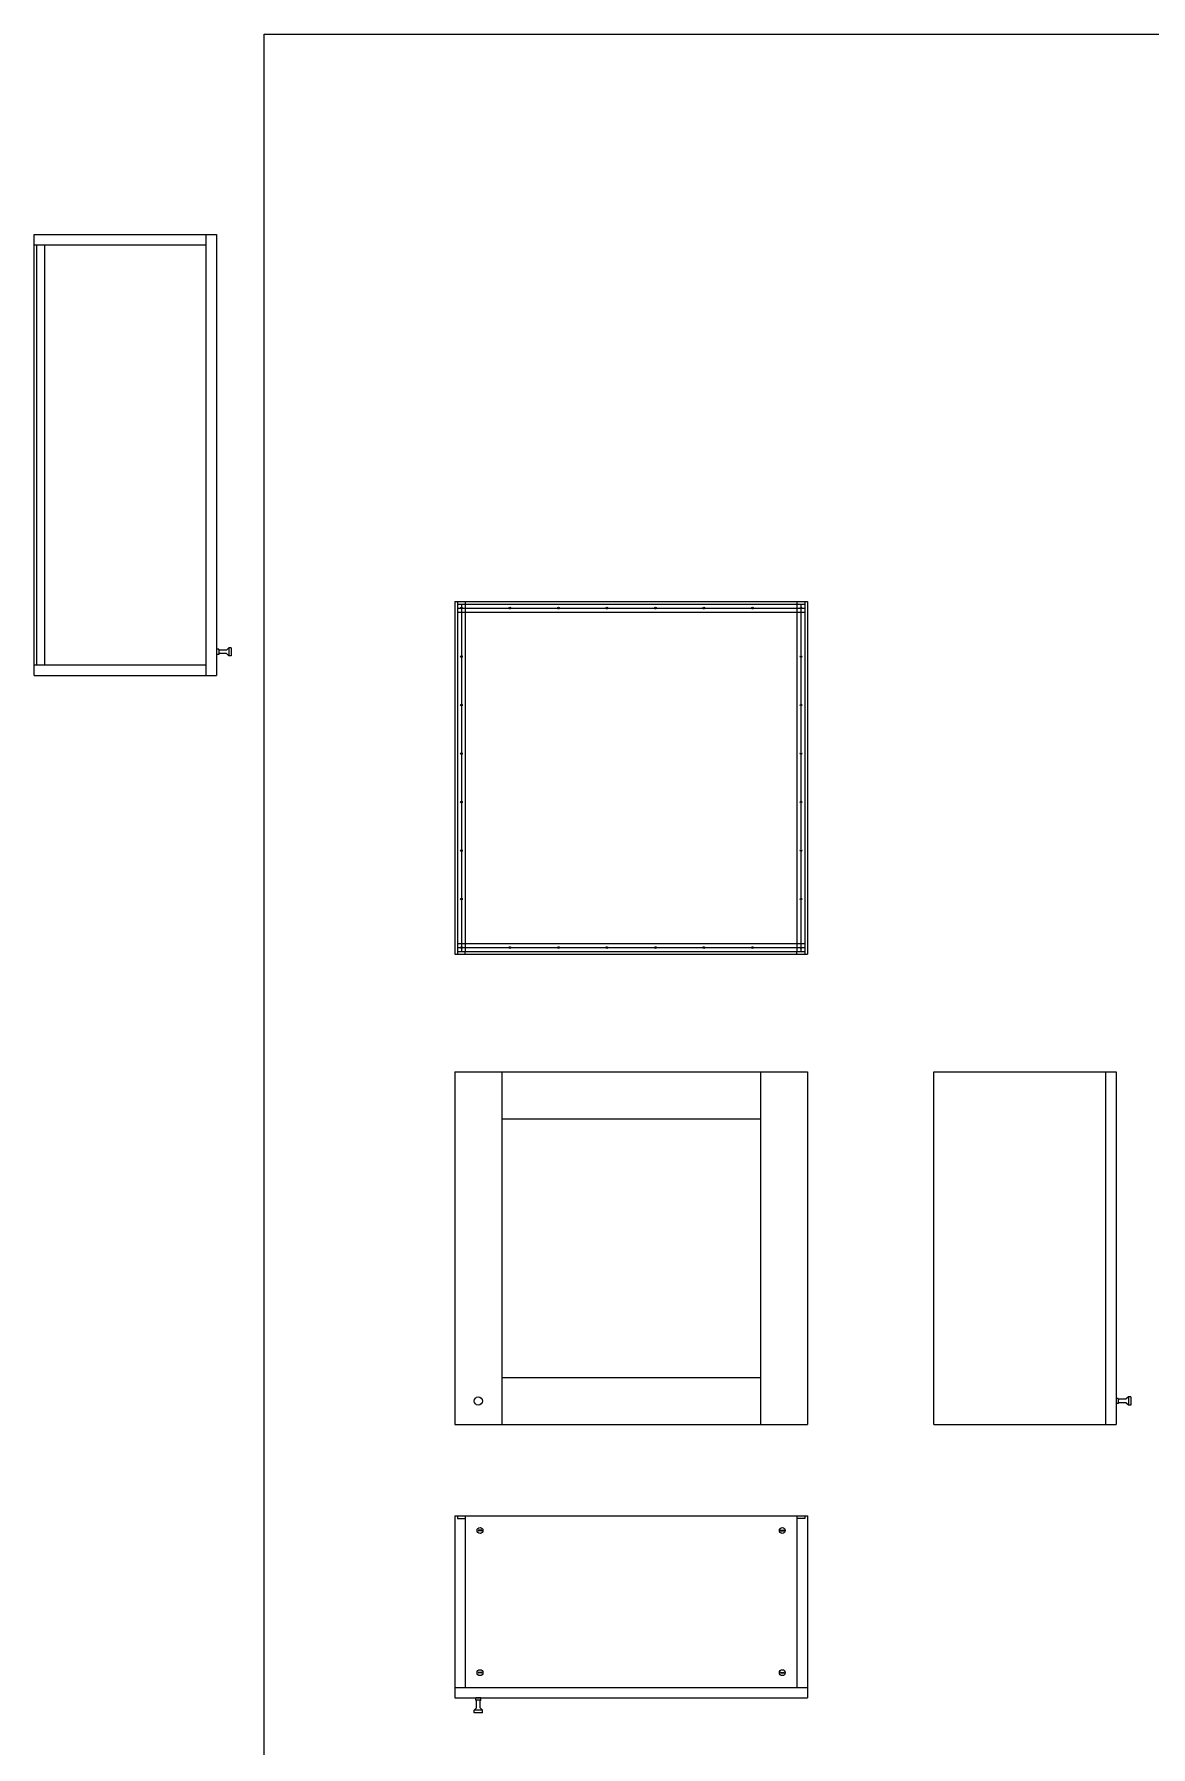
# Model space of a CAD drawing. Header units: metres. Extents: x -11.5 to 7.4, y -3.8 to 5.9.
# Drawn here: x -0.937 to 0.961, y -0.927 to 1.986 of the extents above; entities that cross this region are included whole.
import ezdxf

# ---------------------------------------------------------------- set-up
doc = ezdxf.new("R2010")
doc.units = ezdxf.units.M
doc.header["$MEASUREMENT"] = 0
for name, color, linetype, lineweight in [('A-SECT-PATT_Num_Penna__6_Num_Penna__6_Num_Penna__6_Num_Penna__6_Num_Penna__6_Num_Penna__6_Num_Penna__6_Num_Penna__6_Num_Penna__3_Num_Penna__3', 3, 'Continuous', 18), ('A-SECT-PATT_Num_Penna__6_Num_Penna__6_Num_Penna__6_Num_Penna__6_Num_Penna__6_Num_Penna__6_Num_Penna__6_Num_Penna__6_Num_Penna__5_Num_Penna__5', 5, 'Continuous', 18), ('A-SECT-PATT_Num_Penna__6_Num_Penna__6_Num_Penna__6_Num_Penna__6_Num_Penna__6_Num_Penna__6_Num_Penna__6_Num_Penna__6_Num_Penna__6_Num_Penna__6', 6, 'Continuous', 18), ('PDF10_Solid Fills_Num_Penna__5_Num_Penna__5_Num_Penna__5_Num_Penna__5', 5, 'Continuous', 18), ('PDF10_Solid Fills_Num_Penna__82_Num_Penna__82_Num_Penna__82_Num_Penna__82', 82, 'Continuous', 18), ('PDF16_Geometry_Num_Penna__5_Num_Penna__5_Num_Penna__5_Num_Penna__5_Num_Penna__5_Num_Penna__5_Num_Penna__5_Num_Penna__5_Num_Penna__5_Num_Penna__5', 5, 'Continuous', 18), ('PDF16_Geometry_Num_Penna__6_Num_Penna__6_Num_Penna__3_Num_Penna__3_Num_Penna__3_Num_Penna__3_Num_Penna__3_Num_Penna__3_Num_Penna__3_Num_Penna__3', 3, 'Continuous', 18), ('PDF16_Geometry_Num_Penna__6_Num_Penna__6_Num_Penna__6_Num_Penna__3_Num_Penna__3_Num_Penna__3_Num_Penna__3_Num_Penna__3_Num_Penna__3_Num_Penna__3', 3, 'Continuous', 18), ('PDF16_Geometry_Num_Penna__6_Num_Penna__6_Num_Penna__6_Num_Penna__3_Num_Penna__3_Num_Penna__3_Num_Penna__3_Num_Penna__3_Num_Penna__9_Num_Penna__9', 9, 'Continuous', 18), ('PDF16_Geometry_Num_Penna__6_Num_Penna__6_Num_Penna__6_Num_Penna__6_Num_Penna__6_Num_Penna__6_Num_Penna__6_Num_Penna__6_Num_Penna__6_Num_Penna__6', 6, 'Continuous', 18), ('PDF17_Solid Fills_Num_Penna__5_Num_Penna__5', 5, 'Continuous', 18), ('PDF22_Solid Fills_Num_Penna__7_Num_Penna__82', 82, 'Continuous', 18)]:
    doc.layers.add(name, color=color, linetype=linetype, lineweight=lineweight)
doc.layers.add('PDF16_Geometry_Num_Penna__6_Num_Penna__6_Num_Penna__6_Num_Penna__3_Num_Penna__3_Num_Penna__3_Num_Penna__3_Num_Penna__3_Num_Penna__2_Num_Penna__1', color=7, linetype='Continuous', lineweight=18, true_color=0xc6c8ca)

msp = doc.modelspace()

# ---------------------------------------------------------------- linework, layer by layer
at = {"layer": 'A-SECT-PATT_Num_Penna__6_Num_Penna__6_Num_Penna__6_Num_Penna__6_Num_Penna__6_Num_Penna__6_Num_Penna__6_Num_Penna__6_Num_Penna__3_Num_Penna__3', "color": 3, "linetype": 'Continuous', "lineweight": 18}
for p, q in [((-0.2177, 1.0213), (-0.2042, 1.0213)), ((0.3598, 1.0213), (0.3733, 1.0213)), ((-0.2177, 0.4213), (-0.2042, 0.4213)), ((0.3598, 0.4213), (0.3733, 0.4213))]:
    msp.add_line(p, q, dxfattribs=at)
at = {"layer": 'A-SECT-PATT_Num_Penna__6_Num_Penna__6_Num_Penna__6_Num_Penna__6_Num_Penna__6_Num_Penna__6_Num_Penna__6_Num_Penna__6_Num_Penna__5_Num_Penna__5', "color": 5, "linetype": 'Continuous', "lineweight": 18}
msp.add_circle((-0.1822, -0.3387), 0.007, dxfattribs=at)
at = {"layer": 'A-SECT-PATT_Num_Penna__6_Num_Penna__6_Num_Penna__6_Num_Penna__6_Num_Penna__6_Num_Penna__6_Num_Penna__6_Num_Penna__6_Num_Penna__6_Num_Penna__6', "color": 6, "linetype": 'Continuous', "lineweight": 18}
for p, q in [((-0.2222, 1.0213), (-0.2177, 1.0213)), ((-0.2222, 1.0213), (-0.2222, 0.4213)), ((-0.2177, 1.0213), (-0.2177, 0.4213)), ((-0.2042, 1.0213), (-0.2042, 1.0168)), ((-0.2042, 1.0213), (0.3598, 1.0213)), ((0.3598, 1.0213), (0.3598, 1.0168)), ((0.3733, 1.0213), (0.3733, 0.4213)), ((0.3733, 1.0213), (0.3778, 1.0213)), ((0.3778, 1.0213), (0.3778, 0.4213)), ((-0.2177, 1.0168), (-0.2042, 1.0168)), ((-0.2042, 1.0168), (0.3598, 1.0168)), ((0.3598, 1.0168), (0.3733, 1.0168)), ((0.3733, 1.0168), (0.3734, 1.0168)), ((-0.2222, 0.4213), (0.3598, 0.4213)), ((-0.2177, 0.4258), (-0.2042, 0.4258)), ((-0.2042, 0.4213), (-0.2042, 0.4258)), ((-0.2042, 0.4258), (0.3598, 0.4258)), ((0.3598, 0.4213), (0.3598, 0.4258)), ((0.3598, 0.4258), (0.3733, 0.4258)), ((0.3733, 0.4213), (0.3778, 0.4213)), ((-0.2222, 0.2213), (0.3778, 0.2213)), ((-0.2222, 0.2213), (-0.2222, -0.3787)), ((-0.1422, 0.2213), (-0.1422, -0.3787)), ((0.2978, 0.2213), (0.2978, -0.3787)), ((0.3778, 0.2213), (0.3778, -0.3787)), ((-0.1422, 0.1413), (0.2978, 0.1413)), ((-0.1422, -0.2987), (0.2978, -0.2987)), ((-0.2222, -0.3787), (0.3778, -0.3787))]:
    msp.add_line(p, q, dxfattribs=at)
at = {"layer": 'PDF10_Solid Fills_Num_Penna__5_Num_Penna__5_Num_Penna__5_Num_Penna__5', "color": 5, "linetype": 'Continuous', "lineweight": 18}
for p, q in [((-0.1766, -0.5582), (-0.1817, -0.5582)), ((-0.1766, -0.5592), (-0.1817, -0.5592)), ((0.3323, -0.5582), (0.3374, -0.5582)), ((0.3323, -0.5592), (0.3374, -0.5592)), ((-0.1766, -0.8002), (-0.1817, -0.8002)), ((-0.1766, -0.8012), (-0.1817, -0.8012)), ((0.3323, -0.8002), (0.3374, -0.8002)), ((0.3323, -0.8012), (0.3374, -0.8012))]:
    msp.add_line(p, q, dxfattribs=at)
for centre in [(-0.1792, -0.5587), (0.3348, -0.5587), (-0.1792, -0.8007), (0.3348, -0.8007)]:
    msp.add_circle(centre, 0.005, dxfattribs=at)
for centre, start, end in [((-0.1817, -0.5587), 90, 270), ((-0.1766, -0.5587), 270, 90), ((0.3323, -0.5587), 90, 270), ((0.3374, -0.5587), 270, 90), ((-0.1817, -0.8007), 90, 270), ((-0.1766, -0.8007), 270, 90), ((0.3323, -0.8007), 90, 270), ((0.3374, -0.8007), 270, 90)]:
    msp.add_arc(centre, 0.0005, start, end, dxfattribs=at)
at = {"layer": 'PDF10_Solid Fills_Num_Penna__82_Num_Penna__82_Num_Penna__82_Num_Penna__82', "color": 82, "linetype": 'Continuous', "lineweight": 18}
for p, q in [((-0.1841, -0.5582), (-0.1842, -0.5582)), ((-0.1841, -0.5592), (-0.1842, -0.5592)), ((-0.1742, -0.5582), (-0.1742, -0.5582)), ((-0.1742, -0.5592), (-0.1742, -0.5592)), ((0.3298, -0.5582), (0.3299, -0.5582)), ((0.3298, -0.5592), (0.3299, -0.5592)), ((0.3398, -0.5582), (0.3398, -0.5582)), ((0.3398, -0.5592), (0.3398, -0.5592))]:
    msp.add_line(p, q, dxfattribs=at)
at = {"layer": 'PDF16_Geometry_Num_Penna__5_Num_Penna__5_Num_Penna__5_Num_Penna__5_Num_Penna__5_Num_Penna__5_Num_Penna__5_Num_Penna__5_Num_Penna__5_Num_Penna__5', "color": 5, "linetype": 'Continuous', "lineweight": 18}
for p, q in [((-0.6236, 0.9401), (-0.6272, 0.9401)), ((-0.6272, 0.9401), (-0.6272, 0.9311)), ((-0.6236, 0.9401), (-0.6236, 0.9311)), ((-0.6105, 0.9386), (-0.6221, 0.9386)), ((-0.6105, 0.9326), (-0.6221, 0.9326)), ((-0.6061, 0.9426), (-0.6105, 0.9386)), ((-0.6061, 0.9286), (-0.6105, 0.9326)), ((-0.6022, 0.9426), (-0.6061, 0.9426)), ((-0.6061, 0.9426), (-0.6061, 0.9286)), ((-0.6022, 0.9426), (-0.6022, 0.9286)), ((-0.6236, 0.9311), (-0.6272, 0.9311)), ((-0.6022, 0.9286), (-0.6061, 0.9286)), ((0.9061, -0.3342), (0.9025, -0.3342)), ((0.9025, -0.3342), (0.9025, -0.3431)), ((0.9061, -0.3431), (0.9025, -0.3431)), ((0.9061, -0.3342), (0.9061, -0.3431)), ((0.9192, -0.3357), (0.9076, -0.3357)), ((0.9192, -0.3417), (0.9076, -0.3417)), ((0.9236, -0.3317), (0.9192, -0.3357)), ((0.9236, -0.3457), (0.9192, -0.3417)), ((0.9275, -0.3317), (0.9236, -0.3317)), ((0.9236, -0.3317), (0.9236, -0.3457)), ((0.9275, -0.3457), (0.9236, -0.3457)), ((0.9275, -0.3317), (0.9275, -0.3457)), ((-0.1777, -0.8437), (-0.1866, -0.8437)), ((-0.1866, -0.8473), (-0.1866, -0.8437)), ((-0.1777, -0.8473), (-0.1777, -0.8437)), ((-0.1892, -0.8647), (-0.1852, -0.8604)), ((-0.1752, -0.8647), (-0.1892, -0.8647)), ((-0.1892, -0.8687), (-0.1892, -0.8647)), ((-0.1752, -0.8687), (-0.1892, -0.8687)), ((-0.1777, -0.8473), (-0.1866, -0.8473)), ((-0.1852, -0.8604), (-0.1852, -0.8488)), ((-0.1792, -0.8604), (-0.1792, -0.8488)), ((-0.1752, -0.8647), (-0.1792, -0.8604)), ((-0.1752, -0.8687), (-0.1752, -0.8647))]:
    msp.add_line(p, q, dxfattribs=at)
for centre, start, end in [((-0.6221, 0.9401), 180, 270), ((-0.6221, 0.9311), 90, 180), ((0.9076, -0.3342), 180, 270), ((0.9076, -0.3431), 90, 180), ((-0.1866, -0.8488), 0, 90), ((-0.1777, -0.8488), 90, 180)]:
    msp.add_arc(centre, 0.00148, start, end, dxfattribs=at)
at = {"layer": 'PDF16_Geometry_Num_Penna__6_Num_Penna__6_Num_Penna__3_Num_Penna__3_Num_Penna__3_Num_Penna__3_Num_Penna__3_Num_Penna__3_Num_Penna__3_Num_Penna__3', "color": 3, "linetype": 'Continuous', "lineweight": 18}
for p, q in [((-0.2177, -0.5337), (-0.2042, -0.5337)), ((0.3598, -0.5337), (0.3733, -0.5337))]:
    msp.add_line(p, q, dxfattribs=at)
at = {"layer": 'PDF16_Geometry_Num_Penna__6_Num_Penna__6_Num_Penna__6_Num_Penna__3_Num_Penna__3_Num_Penna__3_Num_Penna__3_Num_Penna__3_Num_Penna__2_Num_Penna__1', "color": 9, "linetype": 'Continuous', "lineweight": 18, "true_color": 0xc6c8ca}
msp.add_line((-0.2109, 1.0168), (-0.2109, 0.4258), dxfattribs=at)
at = {"layer": 'PDF16_Geometry_Num_Penna__6_Num_Penna__6_Num_Penna__6_Num_Penna__3_Num_Penna__3_Num_Penna__3_Num_Penna__3_Num_Penna__3_Num_Penna__3_Num_Penna__3', "color": 3, "linetype": 'Continuous', "lineweight": 18}
for p, q in [((-0.2177, 1.0033), (0.3733, 1.0033)), ((-0.2042, 1.0168), (-0.2042, 0.4258)), ((0.3598, 1.0168), (0.3598, 0.4258)), ((-0.2177, 0.4393), (0.3733, 0.4393))]:
    msp.add_line(p, q, dxfattribs=at)
at = {"layer": 'PDF16_Geometry_Num_Penna__6_Num_Penna__6_Num_Penna__6_Num_Penna__3_Num_Penna__3_Num_Penna__3_Num_Penna__3_Num_Penna__3_Num_Penna__9_Num_Penna__9', "color": 9, "linetype": 'Continuous', "lineweight": 18}
for p, q in [((-0.2177, 1.0101), (0.3733, 1.0101)), ((0.3666, 1.0168), (0.3666, 0.4258)), ((-0.2177, 0.4326), (0.3733, 0.4326))]:
    msp.add_line(p, q, dxfattribs=at)
at = {"layer": 'PDF16_Geometry_Num_Penna__6_Num_Penna__6_Num_Penna__6_Num_Penna__6_Num_Penna__6_Num_Penna__6_Num_Penna__6_Num_Penna__6_Num_Penna__6_Num_Penna__6', "color": 6, "linetype": 'Continuous', "lineweight": 18}
for p, q in [((-0.9372, 0.8956), (-0.9372, 1.6456)), ((-0.9372, 1.6456), (-0.6272, 1.6456)), ((-0.6452, 1.6456), (-0.6452, 0.8956)), ((-0.6272, 1.6456), (-0.6272, 0.8956)), ((-0.9372, 1.6276), (-0.6452, 1.6276)), ((-0.9327, 0.9136), (-0.9327, 1.6276)), ((-0.9192, 0.9136), (-0.9192, 1.6276)), ((-0.9372, 0.9136), (-0.6452, 0.9136)), ((-0.9372, 0.8956), (-0.6272, 0.8956)), ((0.5925, -0.3787), (0.5925, 0.2213)), ((0.5925, 0.2213), (0.9025, 0.2213)), ((0.8845, 0.2213), (0.8845, -0.3787)), ((0.9025, 0.2213), (0.9025, -0.3787)), ((0.5925, -0.3787), (0.9025, -0.3787)), ((-0.2222, -0.5337), (-0.2177, -0.5337)), ((-0.2222, -0.5337), (-0.2222, -0.8437)), ((-0.2177, -0.5337), (-0.2177, -0.5382)), ((-0.2177, -0.5382), (-0.2042, -0.5382)), ((-0.2042, -0.5337), (-0.2042, -0.8257)), ((-0.2042, -0.5337), (0.3598, -0.5337)), ((0.3598, -0.5337), (0.3598, -0.8257)), ((0.3733, -0.5382), (0.3598, -0.5382)), ((0.3733, -0.5337), (0.3733, -0.5382)), ((0.3733, -0.5337), (0.3778, -0.5337)), ((0.3778, -0.5337), (0.3778, -0.8437)), ((-0.2222, -0.8257), (0.3778, -0.8257)), ((-0.2222, -0.8437), (0.3778, -0.8437))]:
    msp.add_line(p, q, dxfattribs=at)
at = {"layer": 'PDF17_Solid Fills_Num_Penna__5_Num_Penna__5', "color": 5, "linetype": 'Continuous', "lineweight": 18}
for centre in [(-0.2109, 1.0101), (-0.1284, 1.0101), (-0.0459, 1.0101), (0.0366, 1.0101), (0.1191, 1.0101), (0.2016, 1.0101), (0.2841, 1.0101), (0.3666, 1.0101), (-0.2109, 0.9276), (0.3666, 0.9276), (-0.2109, 0.8451), (0.3666, 0.8451), (-0.2109, 0.7626), (0.3666, 0.7626), (-0.2109, 0.6801), (0.3666, 0.6801), (-0.2109, 0.5976), (0.3666, 0.5976), (-0.2109, 0.5151), (0.3666, 0.5151), (-0.2109, 0.4326), (-0.1284, 0.4326), (-0.0459, 0.4326), (0.0366, 0.4326), (0.1191, 0.4326), (0.2016, 0.4326), (0.2841, 0.4326), (0.3666, 0.4326)]:
    msp.add_circle(centre, 0.0015, dxfattribs=at)
at = {"layer": 'PDF22_Solid Fills_Num_Penna__7_Num_Penna__82', "color": 82, "linetype": 'Continuous', "lineweight": 18}
for p, q in [((-0.5461, 1.986), (2.0177, 1.986)), ((-0.5461, -3.8138), (-0.5461, 1.986))]:
    msp.add_line(p, q, dxfattribs=at)

doc.saveas('drawing.dxf')
